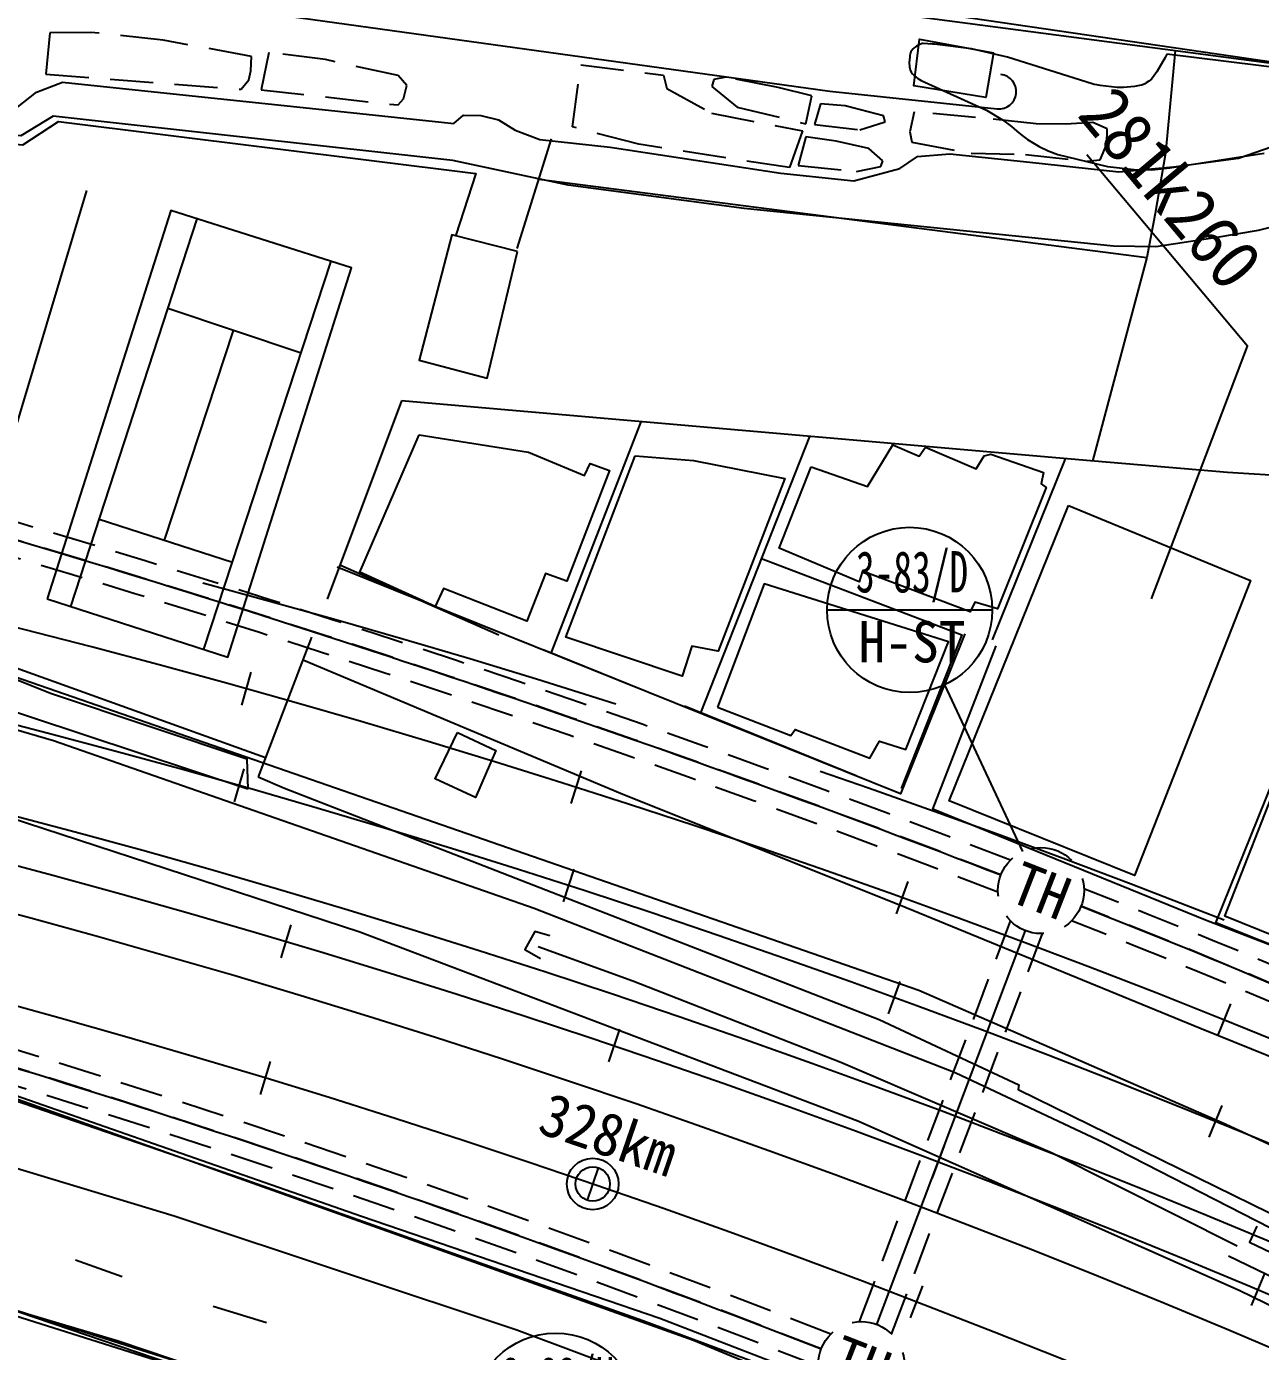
# Model space of a CAD drawing. Header units: millimetres. Extents: x 2406 to 3202, y 1103 to 1810.
# Drawn here: x 3056.2 to 3127.8, y 1452.6 to 1529.6 of the extents above; entities that cross this region are included whole.
import ezdxf
from ezdxf.enums import TextEntityAlignment as Align
from ezdxf.xclip import XClip

# ---------------------------------------------------------------- set-up
doc = ezdxf.new("R2010")
doc.units = ezdxf.units.MM
doc.header["$LTSCALE"] = 10
doc.header["$MEASUREMENT"] = 0
doc.header["$XCLIPFRAME"] = 2
doc.linetypes.add('DASHED', pattern=[0.75, 0.5, -0.25])
doc.linetypes.add('HIDDEN', pattern=[0.375, 0.25, -0.125])
for name, color, linetype in [('TD-MANH', 4, 'Continuous'), ('TN-CABL', 4, 'Continuous'), ('TZ-BASE', 253, 'Continuous'), ('TZ-CABL', 4, 'Continuous')]:
    doc.layers.add(name, color=color, linetype=linetype)
doc.styles.get("Standard").update_dxf_attribs({"font": 'GulimChe.ttf'})
doc.styles.add('SYMBTEXT', font='GulimChe.ttf')
doc.linetypes.add('ZIGZAG', pattern='A,0.0001,-0.2,[131,ltypeshp.shx,S=0.2,R=0,X=-0.2,Y=0],-0.4,[131,ltypeshp.shx,S=0.2,R=180,X=0.2,Y=0],-0.2', length=0.8001)

# ---------------------------------------------------------------- blocks, each defined once
blk = doc.blocks.new('JD-222')
at = {"layer": 'TZ-BASE'}
for p, q in [((592.0423726596346, 85.26256774875219), (646.3740989572834, 77.72523310795077)), ((646.3740989573125, 77.72523310777615), (656.0998568274663, 76.69662538386183)), ((612.7434643029701, 43.96630265089334), (612.2059063459164, 42.03989889193326)), ((612.3356217206165, 38.34279183566105), (611.7889025767217, 36.41896799302776)), ((631.9403697339294, 38.23128268297296), (631.3331315393443, 36.32569569334737)), ((631.5050182614359, 32.51648353470955), (630.8887187308283, 30.61380781649495)), ((650.9160841713892, 31.8021385918255), (650.2399686104327, 29.91988787837909)), ((615.0705743610451, 29.28231442920514), (614.4995503207028, 27.36556417276734)), ((650.4499231502123, 25.99711156258127), (649.7648580846726, 24.11809962653206)), ((669.6455185264349, 24.6873707883351), (668.9014195376949, 22.8309450034576)), ((634.1646954257449, 23.21385721809929), (633.5243642309215, 21.31913402958889)), ((613.8705542272946, 21.340259789431), (613.2895083012118, 19.4265237491345)), ((669.1452880335273, 18.79329562670318), (668.3923632043297, 16.94043184287148)), ((653.0255711274804, 16.45523310356657), (652.3167794038018, 14.58504212604021)), ((632.9326597082836, 15.17197260505054), (632.2824228367244, 13.28062599193072)), ((671.6282642133592, 9.015378124458948), (670.8519491027982, 7.172192065190757)), ((651.757911610388, 8.314748459641123), (651.0393435159349, 6.448291952314321))]:
    blk.add_line(p, q, dxfattribs=at)
for points, elevation in [([(692.5901056411094, 6.591580150707159), (685.6202459736378, 10.21411376245669), (669.162112352933, 17.77281092040357), (651.544420297636, 25.46297760560992), (593.3213340767543, 45.669494943053), (537.1814717471425, 58.90584827834391), (526.4083464535943, 61.0269002362038), (526.1997462881263, 61.0977449324273), (526.0158683961199, 61.17790677395533), (525.7505743143847, 61.32029725867324), (525.632835523953, 61.39626157440944), (525.4873972866917, 61.5089102278871), (525.2608004439971, 61.70499916392146), (524.7966440446617, 62.19602954701986), (524.3356111506, 62.74628191679949), (524.0862668483751, 63.09567627712386), (523.6870388856332, 63.75068622635445), (523.4622563252051, 64.21264488314046)], 43.99999999999999), ([(665.9606071755697, 79.86827779683517), (665.8566253583413, 79.66785878149676), (665.3785426121904, 78.83737826516153), (665.2255765428417, 78.62128943717107), (665.0528655791131, 78.42142217370565), (664.9877766111458, 78.36068975867238), (664.9152426633809, 78.30414927366655), (664.759611879068, 78.19473236936028), (664.6780493577244, 78.15173754259013), (664.5934547886427, 78.11528539782739), (664.4785158534069, 78.07241301544127), (664.3580406871042, 78.03950808747322), (664.0834253686771, 77.98499729082687), (663.4451618395688, 77.92825517791789), (663.0615294414456, 77.9341867203475), (662.0847987651941, 78.05042434690404), (661.8796360680426, 78.07823203795124), (661.7279198334145, 78.1048249724845), (661.6105006019352, 78.13722441846039), (656.7035643736017, 79.68948304708465), (654.5975744410825, 80.1844693137391), (652.4554422358633, 80.44016760302475), (652.3339662143553, 80.45295729496866), (651.8073758751852, 80.4962656624557), (651.7494981895143, 80.4819767336885), (651.6941246868228, 80.46426303224871), (651.5972119117505, 80.42668758815853), (651.4204736407264, 80.33775174841867), (651.3263353290095, 80.27242198277963), (651.2717599714524, 80.22726082315785), (651.2205235247093, 80.17753330036066), (651.1260910456767, 80.06468602790846), (651.0904258544615, 80.0044448946719), (651.0615919166012, 79.9360591940058), (651.0409701163007, 79.8684223597811), (651.0303833401704, 79.80023936953512), (651.0209015721048, 79.7065852394444), (650.9931502599211, 79.37795191083569), (650.9991919729509, 79.1300900587812), (651.0166973686137, 79.03426959580975), (651.0403217341518, 78.96482257038588), (651.1090706764953, 78.81449431969668), (651.1761557590507, 78.72514337289613), (651.2349118554557, 78.66036126785912), (651.3068208857148, 78.59556087164674), (651.3859538939432, 78.53166277296259), (651.4991263209668, 78.45235954623786), (651.6801565838396, 78.34734029119136), (655.4739991641545, 76.60663397595636), (656.4028972881497, 76.045467088843), (656.9246174099098, 75.67098462657304), (657.2406708568742, 75.3992748207238), (657.5489048912423, 75.13586301365285), (657.8600048461522, 74.910461553809), (658.5349572263658, 74.50611481606029), (659.0573698356457, 74.24689084789134), (659.6247155028977, 74.04242106052698), (662.5010347708885, 73.33371134012123), (664.0465397724474, 73.16559147136286), (665.0788395613781, 73.15305569517659), (666.1307110172056, 73.273086694011), (671.5978800030425, 74.11016212691902)], 45.99999999999999), ([(672.9984792417672, 78.99769492202904), (665.9606071755697, 79.86827779683517)], 45.99999999999999)]:
    blk.add_lwpolyline(points, dxfattribs=dict(at, elevation=elevation))
at = {"layer": 'TZ-BASE', "linetype": 'DASHED', "ltscale": 5, "flags": 128}
blk.add_lwpolyline([(349.6079101803189, 58.04442084787297), (350.5997866913676, 58.17162535575335), (351.5916656116606, 58.2988110781298), (352.583549348783, 58.42595922923647), (353.5754403083411, 58.55305102304555), (354.5673408933508, 58.68006767329643), (355.5592535012693, 58.80699039285537), (356.551180526003, 58.93380039435579), (357.5431243536295, 59.06047888926696), (358.5350873633288, 59.18700708827237), (359.5270719260152, 59.31336620094953), (360.5190804017475, 59.43953743574093), (361.5111151411838, 59.56550199975027), (362.50317848337, 59.69124109871336), (363.4952727529744, 59.81673593676533), (364.4874002626457, 59.94196771658608), (365.4795633083268, 60.06691763890558), (366.4717641716998, 60.19156690282398), (367.4640051154711, 60.31589670546236), (368.4562883859326, 60.43988824199187), (369.4486162090616, 60.56352270548814), (370.4409907899681, 60.68678128696047), (371.4334143140877, 60.80964517523535), (372.4258889430494, 60.93209555704379), (373.4184168146166, 61.05411361638107), (374.4110000434448, 61.17568053561263), (375.4036407171225, 61.29677749454277), (376.396340896812, 61.41738567047287), (377.3891026151832, 61.53748623846332), (378.3819278776646, 61.65706037156633), (379.3748186579323, 61.77608924024389), (380.3677768990456, 61.89455401271698), (381.3608045113797, 62.01243585522752), (382.3539033734123, 62.12971593180555), (383.3470753277943, 62.24637540429831), (384.3403221821354, 62.3623954327486), (385.3336457068799, 62.47775717513287), (386.3270476364414, 62.59244178805966), (387.3205296647793, 62.70643042601296), (388.3140934466792, 62.81970424254541), (389.3077405958611, 62.93224438934703), (390.3014726839319, 63.04403201735113), (391.295291238901, 63.15504827641416), (392.2891977460822, 63.26527431583963), (393.2831936439034, 63.37469128423254), (394.2772803248663, 63.48328033008147), (395.2714591338881, 63.5910226017586), (396.2657313673117, 63.69789924807264), (397.2600982711883, 63.80389141832711), (398.2545610422967, 63.90898026296054), (399.2491208239517, 64.01314693354652), (400.2437787069648, 64.11637258323026), (401.2385357280436, 64.21863836719422), (402.2333928686276, 64.31992544332752), (403.2283510538982, 64.42021497202222), (404.223411150946, 64.51948811701732), (405.2185739701672, 64.61772604615544), (406.2138402606361, 64.71490993117914), (407.2092107112112, 64.8110209487786), (408.2046859491093, 64.90604028088273), (409.2002665385662, 64.99994911553222), (410.1959529798769, 65.09272864690865), (411.19174570826, 65.18436007661512), (412.1876450923446, 65.27482461370528), (413.183651434927, 65.36410347602214), (414.1797649691289, 65.45217788990703), (415.175985859154, 65.53902909203316), (416.172314198775, 65.62463832931826), (417.1687500101107, 65.70898686020519), (418.1652932428406, 65.79205595498206), (419.1619437728077, 65.87382689706283), (420.1587014013494, 65.95428098354023), (421.1555658533471, 66.03339952620445), (422.1525367783324, 66.1111638523289), (423.1496137467038, 66.1875553058635), (424.1467962500756, 66.26255524807493), (425.144083700492, 66.33614505865262), (426.1414754286816, 66.40830613690196), (427.1389706836198, 66.47901990258833), (428.1365686309582, 66.54826779695577), (429.1342683526746, 66.616031284153), (430.1320688453561, 66.68229185210657), (431.1299690197047, 66.74703101377236), (432.12796769946, 66.81023030853248), (433.126063619653, 66.87187130283564), (434.1242554280325, 66.93193559232168), (435.1225416807574, 66.99040480225813), (436.1209208436776, 67.0472605896648), (437.1193912907911, 67.10248464386677), (438.1179513032257, 67.15605868864805), (439.1165990685404, 67.20796448321198), (440.1153326797066, 67.2581838236365), (441.1141501340608, 67.3066985445912), (442.1130493325472, 67.35349052070524), (443.1120280790783, 67.39854166813893), (444.1110840791371, 67.44183394618449), (445.1102149395447, 67.48334935883759), (445.1832729358575, 67.48631471308181, -0.118629908953908), (697.6368094638747, 17.45242026346386, -0.118629908953908)], format="xyb", dxfattribs=at)
at = {"layer": 'TZ-BASE'}
for points in [[(690.7257280136109, 2.577683471958153, 0.1193015426704877), (436.9497550432861, 53.22305429240805)], [(435.4838729317707, 50.76658465526998, -0.1194371848992386), (689.5266980143206, -0.00270831846864894, -0.1194371848992386)]]:
    blk.add_lwpolyline(points, format="xyb", dxfattribs=at)
at = {"layer": 'TZ-BASE', "elevation": 46.12749038477192, "flags": 128}
blk.add_lwpolyline([(624.7497305936704, 40.46080894433544), (626.9816493417893, 39.40276797534898), (625.7898726921412, 36.68309046476497), (623.4557752306573, 37.76455063052708), (624.7497305936704, 40.46080894433544)], dxfattribs=at)
at = {"layer": 'TZ-BASE'}
for points in [[(520.4736368380254, 30.36541783920256, 50.99567282367171), (530.2029470324924, 29.70784872688819, 50.6918515263818), (540.8728034523083, 28.60975402107579, 50.37165662624394), (553.9037360568473, 26.31320520717418, 49.9332079277597), (570.3897327179147, 22.93574179671123, 49.33648106841187), (590.2836380883236, 17.80868122400716, 48.65060903800292), (608.3005803042906, 12.3769990549772, 48.05570146786041), (628.2002381562779, 5.755358973401599, 46.83495841108481), (647.2354343789921, -1.369605150423013, 46.12725491021192), (667.9602482532791, -9.455184280959656, 45.80887929927938), (681.4614919127489, -15.41628456959734, 45.74338488788755), (682.1837702867633, -15.80354118227842, 45.74019290163247)], [(413.1489524278441, 141.3212055445765, 53.22430210019946), (405.6630440042645, 143.8547793195467, 53.99750001246419), (399.12285973088, 144.8601542096294, 55.06542277599218), (406.9240510915697, 131.1134343698795, 56.77737391820655), (428.4856706990977, 92.92907159004244, 57.09938810754974), (460.8391402919369, 35.47270427268813, 56.04783894686971), (462.7846950507665, 32.72566792773432, 54.77069792472891), (465.6165428225941, 29.8339329471637, 54.5742146905534), (468.3584642463538, 28.70284280658234, 54.30677917737007), (471.3959714079101, 28.49128845712403, 54.24674263359422), (478.4504377389385, 29.69010570150567, 53.7773660186194), (495.4561165191699, 32.61857342714211, 53.45171325086555), (505.5404952695535, 34.54107549984474, 52.87863715118699), (511.7023036467144, 35.24398269457743, 52.64394884369958), (517.6066997512826, 35.30579401328578, 52.46565850157736), (522.654104597721, 34.76900698320242, 52.46565850157736), (530.0877326965856, 33.56722402054584, 52.40926053621217), (552.108833198552, 29.30704917936237, 51.412290051692), (576.6137932029378, 24.50232408940792, 50.86104542247738), (591.3743215202994, 21.50915222801268, 50.23884851425494), (598.45152731298, 19.43269896184211, 49.96413584425029), (638.4579361854994, 5.144268847856438, 48.12301516845758), (672.8918099399598, -9.154278430476552, 47.3589137022195), (682.8428197850299, -14.38522311212728, 47.28544898583052)], [(683.042258813075, -13.95601714481018, 45.76082978891199), (669.789764717425, -7.513903644954553, 45.81069858848471), (654.2018548947235, -0.6661442772019655, 45.92531380842043), (635.5204577816185, 6.267267791001359, 46.53477569220556), (612.1799822011963, 14.53735664646956, 47.80463955752505), (594.0983052320662, 20.76438868316473, 48.58147604820043), (588.73453556202, 22.05969749833457, 48.82889938012514), (571.8148426341068, 25.36181140132248, 49.15637143708432), (548.0126300055126, 30.01289363906835, 50.26431856312954), (533.8412219379097, 32.98745551920729, 50.63727285022194), (524.5244945054583, 34.3925729340408, 50.89925049578928), (519.4711338072375, 35.18429236277007, 51.12302306804472)], [(530.2735599058215, 100.2199282510264, 46.26552088981691), (531.6913261711015, 100.3175541541423, 45.69790265775433), (540.3913444999198, 97.62582495584502, 45.73974630947689), (550.2625119038275, 94.49925573565997, 45.7470234662982), (571.6753164604015, 91.77661822512164, 45.7470234662982), (599.0412650900544, 88.79754427517764, 45.6396854031838), (650.4363459964807, 82.57018154123216, 45.74884275550353), (678.9160760107916, 78.4152959450148, 43.703961688714), (687.4953887224256, 77.38374449446565, 42.79977495366559), (688.967323842895, 77.01554346072953, 42.59601456266877), (690.5605144053989, 75.92923511064146, 42.24489174604032), (692.6241006172495, 73.31668138949317, 41.74276792536958), (693.1092226851615, 72.21115817429381, 41.63179128384452), (693.8546956366044, 67.9007406680903, 41.37527150589317), (693.8228072683269, 67.60412116086809, 41.37527150589317), (693.5629497781338, 67.22753241340979, 41.37527150589317), (692.6294734397961, 66.41007787315175, 41.37527150589317), (691.6725866370834, 65.76121144084027, 41.53354966675677), (688.7364761836652, 64.97033888130682, 42.21578311875506)], [(612.5731153450615, 37.16294082300738, 44.29704996965118), (599.8916845001804, 41.37150467853644, 44.35526722422169), (586.4704587001179, 45.82750625215704, 44.76096871701001), (575.4414145907504, 49.74813248190912, 44.76096871701001), (570.5356453446439, 51.21014346150332, 44.75005298177804), (564.4660073805426, 52.98442612949293, 44.75187227098337), (559.5701847108721, 54.0542674192111, 44.75187227098337), (553.8087670030363, 55.06319704855559, 44.75187227098337), (547.8920223650057, 56.29054495715536, 44.75187227098337), (542.857464671426, 57.3728197972523, 44.75187227098337), (537.912995599705, 58.39657933829585, 44.75187227098337), (532.6160915150249, 59.44470200198703, 44.75187227098337), (528.0042099133425, 60.27716707196669, 44.75187227098337), (524.730086167081, 61.02436831235536, 44.75187227098337), (522.9092195675767, 61.53074250902864, 44.75187227098337), (522.1642232225568, 62.08359461018699, 44.75187227098337), (522.0847795504669, 68.5392230617581, 44.90469256423098), (524.6046495374467, 79.18262102702283, 45.25399609165411), (526.1963747272675, 85.24316134295077, 45.35951486556318), (526.3376318034134, 85.95086780638667, 45.35951486556318), (527.1010913758364, 86.59232433745638, 45.35951486556318), (538.2232917084475, 86.7324876759958, 45.05205498986261), (538.8065234390087, 84.99442158153397, 44.51536467429062), (538.603320458089, 82.16712206639932, 42.85799220823611)], [(599.1946325679019, 76.7827490453783, 44.95381337277486), (600.2951500031631, 77.65927364531672, 45.06297072509459), (601.8193443855271, 78.24029385540052, 45.06297072509459), (617.8081960223208, 76.56223028741078, 45.0193077841667), (623.8272556086304, 75.92213756288402, 44.93016261310559), (624.5343722330872, 75.84877490546205, 44.93016261310559), (625.1006068744173, 76.32149398804177, 44.93016261310559), (626.1068217976135, 76.30390056665055, 44.93016261310559), (627.1432728425716, 76.05088034790242, 44.93016261310559), (628.0975196620275, 75.45744205507799, 44.93016261310559), (629.5374241739628, 74.90902159910183, 44.93016261310559), (633.6229700119875, 74.46693540137494, 44.93016261310559), (643.5302915395878, 72.95493667497067, 44.93198190231092), (647.7762443353131, 72.503123820381, 44.99019915688144), (650.4422016807657, 73.2226010139857, 45.71609554980762), (651.4687930934015, 73.91630345134763, 45.82161432371669), (653.3433577218966, 74.081643868034, 45.95442243570569), (657.994253112498, 73.58517124477657, 46.2018457676304), (663.1680747768842, 73.03482736516162, 46.38195539895795), (666.3399360999756, 73.3235828790057, 46.52385995697359), (670.1138719875889, 73.8335808366246, 46.52385995697359), (673.0123323266162, 74.83168386892066, 46.52385995697359)], [(538.603320458089, 82.16712206639932, 42.85799220823611), (529.6374250708905, 82.99659473303473, 42.99080032022511), (528.5860337056802, 82.72975171322469, 42.99080032022511), (524.6399005452113, 65.60544892217149, 42.94895666850255), (526.5282606565743, 64.64737059024628, 42.94895666850255), (531.6985411219939, 63.40942838296178, 42.94895666850255), (538.6464230800048, 61.77100404936937, 42.94895666850255), (545.7396193266904, 60.14948408075725, 42.93622164406525), (551.2425335319131, 59.02687094689463, 42.93440235485992), (555.7885828948638, 58.20057972118957, 42.93440235485992), (564.0193688880827, 56.01281283801654, 42.99989676625176), (582.6812020942161, 50.10049295637873, 43.2109343140699), (601.1748717488081, 42.72059751639608, 43.27642872546173), (612.5208249110729, 38.92482581088552, 43.27642872546173), (612.5731153450615, 37.16294082300738, 44.29704996965118)], [(681.784704090911, 75.12823678256245, 43.15817492711536), (677.3584821190743, 71.69470331718912, 42.99080032022511), (675.5064611575508, 70.84682221824187, 42.99080032022511), (673.5634787590243, 70.19522157427855, 42.99080032022511), (671.2539934204542, 69.62076751081622, 42.99080032022511), (668.7430206415884, 69.20207227166975, 43.06721046684892), (665.3193224466813, 68.67311228241306, 43.18546426519529), (662.8513272850832, 68.70718400797341, 43.18546426519529), (641.4095088851755, 70.90404761568061, 43.18546426519529), (631.1847631358833, 72.2487685388478, 43.18546426519529), (624.4816393208457, 73.68423610005993, 43.3692124749335), (601.2666816388373, 76.26469726487994, 44.07509668660106), (599.3953298080305, 75.12937866404536, 44.07509668660106), (563.2674875239609, 78.34864750827546, 43.31827237718429), (563.2994617535442, 78.65233756185626, 42.99080032022511), (549.1494815760234, 80.14202980272239, 43.29098303910436)], [(666.4435734119033, 80.08480880782008, 47.39892424229814), (665.8774095644767, 74.11188307817793, 47.08965889983084), (665.269620552921, 70.60157247676398, 45.91257878398312), (664.7943217194697, 68.05534919147613, 44.18971190653678), (661.634986220597, 56.22362178025651, 43.93756505992745)], [(628.221237900696, 68.58306217033532, 44.09328957865435), (630.2171045314171, 74.95224904091447, 44.45532813051478)], [(629.4802365849318, 72.60076443874277, 44.32166458799561), (664.7943217194697, 68.05534919147613, 44.18971190653678)], [(595.4979894600983, 46.18361491156975, 44.38255656230162), (603.2257844048436, 71.94293635629583, 43.82949264388168)], [(609.619188208424, 70.29875103631639, 42.75793130194303), (602.2813305342279, 47.78532267271657, 42.76338916955902)], [(628.2298935456201, 68.41069314818014, 45.55599809973869), (624.4306447010313, 69.38009616872296, 46.08904983690002), (622.5248010488867, 62.08513510148623, 46.09086912610535), (626.4796638909611, 61.04906661907444, 45.55781738894401), (628.2298935456201, 68.41069314818014, 45.55599809973869)], [(610.0234904157405, 45.29168840713101, 42.76338916955902), (617.4223047888663, 67.83458050413174, 42.75793130194303)], [(615.6682503176562, 62.49028360971715, 42.75922521156318), (607.9245363942755, 65.09935580252204, 42.75919177682101)], [(688.9966762945696, -1.141717256832635, 44.6590885215116), (670.1451676129655, 8.044792501721531, 44.6590885215116), (648.0063757252938, 17.88206172402715, 44.82282454999119), (619.0873190376151, 28.84698968959856, 44.82282454999119), (596.6176951812231, 36.20162277092459, 44.82282454999119), (572.8635251528758, 43.14345792171662, 44.82828241760718), (539.7801056936732, 50.96005192978191, 44.93925905913223), (512.3324398442928, 56.02637845088611, 45.13210371489708), (494.3658700492524, 58.69967057878966, 45.09026006317452), (476.0736445215589, 60.64430068375077, 45.0829829063532), (458.0394611195952, 62.15216739565949, 45.0829829063532), (445.588544860977, 63.2960753122461, 45.07934432794254)], [(607.7388435736648, 51.62663666642038, 42.76216194131285), (611.7350726127625, 63.81548036684399, 42.75920822942983)], [(690.5151211098419, 2.126076324493624, 46.42267913867181), (688.0734199600411, 3.404083851288306, 46.45290767796577), (662.2964083316328, 16.61653530827607, 46.58571578995477), (653.6497624550539, 20.67526171999634, 46.3346538796194), (629.208191029029, 30.22241476282943, 46.4674619916084), (601.295967926184, 39.9745017941168, 46.81676551903153), (580.0508358769293, 46.16244476451539, 46.88589850883402), (554.5988480953674, 52.76071059535025, 47.0805624538042), (534.44829761039, 57.25161608846975, 47.08602032142018), (524.5143659389287, 59.14622806647094, 47.03508022367097), (516.8506557550863, 60.44344285869738, 45.82525290212734), (516.6730237909069, 60.09456625400344, 45.8161564561007), (495.9477996924834, 62.09009777955362, 45.8161564561007)], [(693.7961012859014, 61.08401596319163, 42.01929988457955), (694.5378034850291, 61.00528320195735, 42.01929988457955), (694.8261391936685, 60.75710479996633, 42.01929988457955), (696.0219732463302, 54.40035768219968, 41.2006197421816), (699.2765865082911, 21.63705629925244, 42.1302765261046), (696.1526960712799, 18.77648842931376, 42.42500137736786), (668.2025267601712, 29.56162971165031, 42.4395556910105), (652.3564598899393, 35.99812889541499, 42.43591711259984), (656.0483816717751, 45.48905100862612, 42.6233039007487)], [(622.5214224933297, 57.74223036083276, 47.61907205858152), (628.8822713510599, 56.74850916734431, 49.82950844305596), (632.1338817577052, 55.39356608258095, 49.83132773226129), (632.4613913646026, 56.08854482867173, 49.83132773226129), (633.5808858764358, 55.68601279542781, 49.83132773226129), (631.1118641779176, 49.24153129180195, 49.38924045536641), (629.857728014933, 49.70241249655373, 46.93865789578855), (628.7881064598041, 46.93273115582997, 46.98232083671644), (623.9344109749363, 48.82788105477812, 47.12422539473209), (623.451076478028, 47.77456782304216, 47.12422539473209), (619.0757527333044, 49.7786097706412, 47.12422539473209), (622.5214224933297, 57.74223036083276, 47.61907205858152)], [(645.3032042508421, 55.8979489421763, 49.40015619059837), (648.5670328016859, 54.74552923097508, 49.68942317424565), (650.0468842029222, 57.17220696632285, 47.19153909532925), (651.5580108533904, 56.50242174195591, 47.19153909532925), (651.926736082678, 57.03920354592265, 47.19153909532925), (654.8772520761413, 55.77857458693325, 47.19153909532925), (655.3401816830155, 56.53753320174292, 47.19153909532925), (655.7394640978018, 56.63239390598028, 47.19153909532925), (658.7824784302502, 55.56991907209158, 47.19153909532925), (658.6440872747044, 54.90022295585368, 47.19153909532925), (658.9431083164527, 54.68175690236967, 47.19153909532925), (656.1134820686129, 47.63547779235523, 46.99323657194842), (654.796233256202, 48.0353197188233, 46.99323657194842), (654.5287422764231, 47.47269944215077, 46.99323657194842), (648.2734173114004, 49.83038020544336, 46.99323657194842), (648.0785166580754, 49.20082978223218, 46.99323657194842), (643.4294306142256, 51.16237227627425, 49.42562623947298), (645.3032042508421, 55.8979489421763, 49.40015619059837)], [(635.0792936514772, 56.53111642214935, 49.97869015789293), (638.454069991014, 56.26921823696466, 49.97869015789293), (643.7587076267228, 55.20572702799109, 49.97869015789293), (639.8860008929332, 45.17616514541442, 46.68395740704252), (638.3577168065822, 45.48126472096192, 46.68395740704252), (637.8059604486916, 43.72006770715234, 46.68395740704252), (631.0542065961636, 45.99594773820718, 47.11330965950011), (635.0792936514772, 56.53111642214935, 49.97869015789293)], [(660.2333267046488, 53.65159889956703, 50.13878760796186), (670.8111243866733, 49.28189064847538, 50.13878760796186), (664.0766368477489, 32.15538325233501, 50.13878760796186), (653.3049826281494, 36.48232886966434, 50.13878760796186), (660.2333267046488, 53.65159889956703, 50.13878760796186)], [(603.9318688853236, 52.84937250541407, 42.76216150608899), (611.6865382315591, 50.35870395496022, 42.76216239262422)], [(654.2286917414749, 46.1854952328722, 42.6233039007487), (650.4889989594521, 36.8952792021737, 42.51232725922365), (617.7624453666795, 50.06044972682139, 42.57418309220483)], [(639.8591972507129, 41.92073098619585, 46.47110057001905), (644.1171170465532, 40.28810028353473, 46.47110057001905), (644.3741269076127, 40.63983161753276, 46.47110057001905), (648.7109770015231, 38.96154997783015, 46.47110057001905), (649.271026184957, 39.96146042994224, 46.56388431949082), (650.7980477407982, 39.45922028005589, 46.56388431949082), (653.2726071749639, 45.73080489700078, 46.7203431911491), (642.5637804644939, 49.09369568998227, 49.56571150828329), (639.8591972507129, 41.92073098619585, 46.47110057001905)], [(615.830493199086, 44.65689008324989, 42.65423181723929), (634.2240183294052, 36.9383501773118, 42.50868868081299), (650.814041097794, 30.29424650964211, 42.50868868081299), (667.9531272933527, 23.25623504450778, 42.50868868081299), (691.1395647103491, 13.88979896111414, 42.50868868081299), (695.1471772355726, 12.09456719327136, 42.5623411126054)], [(672.6256868318596, 38.22860063461121, 46.12361633180126), (681.0049704283883, 34.95721875439631, 46.12361633180126), (678.0242502768233, 27.67432047298644, 46.12361633180126), (674.9320037944417, 28.98023153137183, 46.12361633180126), (674.3611483380082, 27.75430288424832, 46.12361633180126), (669.3225923975697, 29.78846217840328, 46.12361633180126), (672.6256868318596, 38.22860063461121, 46.12361633180126)], [(614.7107457481616, 37.22368010063656, 45.7342884418609), (649.2479140055075, 23.77939931798028, 48.30676337819578), (657.3555019966152, 19.98349336985848, 48.24126896680394), (657.3241963674373, 19.72321475451463, 48.24126896680394), (678.1489690274175, 9.49189164082054, 48.30130551057979), (690.8794300024165, 2.910093134851195, 48.44866417350838)], [(683.0714909002418, -13.89310776157072, 45.73753284671535), (674.9327672832005, -9.833467743679648, 45.7342884418609), (656.1382009896624, -1.178305189270759, 45.90348233795648), (636.5043855399999, 6.405944271798944, 46.37103966372597), (619.1831141352595, 12.33578718034551, 47.17152691407063), (593.0111776743142, 21.47965763468528, 48.35406489753433), (570.2322743483237, 25.99512618934386, 49.17820290754826), (547.6612096258323, 30.49350337340729, 49.90409930047444), (526.5814265977533, 34.53971697218367, 50.81556319234416), (517.3636476467072, 35.53277347152471, 50.99749211287704), (509.1760070874298, 35.28710688094725, 51.25946975844438), (496.654820873955, 33.13679043744924, 51.53054385003837), (482.1648122849292, 30.39656853271299, 52.15637933667146), (473.3552261540317, 28.98046924191294, 52.48203210442531), (469.0792418730853, 28.77612044714624, 52.7967691369472), (465.9265586475085, 30.03170854810742, 52.92775795973087), (464.1808466054208, 31.27629260142567, 52.92775795973087)], [(630.1142297807091, 28.64067085809074, 44.23701342587533), (629.250657331082, 28.88607587877777, 44.23701342587533), (628.6655424284108, 27.84856609534472, 44.23701342587533), (629.5655136530404, 27.31617827177979, 44.23701342587533)], [(629.4472719674523, 28.01458997247391, 44.23701342587533), (634.9289764601272, 26.01889313795255, 44.23701342587533), (647.0267053555872, 21.29680709773675, 44.09692815706501), (659.2988643709396, 16.04265796588152, 44.0077829860039), (670.0289461664215, 10.63327402080176, 44.0077829860039)], [(514.1800207930792, 21.91803391990834, 45.62513108954118), (525.5053429431864, 21.71091995254392, 45.62513108954118), (535.143179540959, 20.88134915093542, 45.62513108954118), (548.2287942428375, 19.03473796418984, 45.62513108954118), (561.3283985329035, 16.313625610288, 45.66151687364776), (577.7318109396147, 12.54115607199492, 45.66879403046907), (593.1352106679988, 8.435170951881446, 45.67607118729038), (610.1303540095978, 3.077137003070675, 45.76703564755682), (629.6501308950828, -3.683867533487501, 45.76703564755682), (646.180350020004, -9.813706167886266, 45.9053016271618), (646.402658961917, -9.594216454628622, 45.9053016271618), (646.3717161522072, -9.265577530255541, 45.9053016271618), (625.1140074677242, -1.679145794099895, 46.57843863313345), (605.0434275428415, 5.09957912133541, 47.71003651884795), (586.5632413345447, 10.58497352001723, 48.56328315614714), (568.1265416570532, 15.24896976785385, 48.9908161193994), (551.3273533783504, 18.71452977697481, 49.64939881172842), (534.1989748459891, 21.37000597748556, 50.1733541028631), (519.4278793109406, 22.17691222499707, 50.60634493373135)], [(511.0690519942727, 22.1713541392528, 51.26492762606037), (523.7151036857977, 22.15384364948841, 50.748249491747), (535.7079418412468, 21.27941013156669, 50.31889723928941), (551.347140450991, 18.78330820199335, 50.05873888292739), (568.686221343145, 15.05378613865469, 49.65121810093375), (590.5076327447605, 9.618333771562902, 48.89803236992763), (615.4898895709193, 1.689383218501462, 48.00294208090587), (645.4024726339267, -9.068531844444806, 46.53295640300023)], [(642.90602369525, -16.37399984430522, 46.25278586537961), (618.9776985780627, -7.44491332420148, 47.1315025515534), (605.0891268082778, -2.713950399571331, 47.7828080870611), (589.8372924696596, 1.749006613856182, 48.7379349198587), (571.7794926993374, 6.448285437683808, 49.62210947364849), (550.7987842658767, 11.0478499418823, 50.07693177498068), (537.6766087528667, 13.44762051536236, 50.40622312114519), (526.2042079703242, 14.6106193480955, 50.65728503148055), (511.955431000737, 14.70798397174804, 51.23945757718577), (499.2111622473167, 13.69536660111044, 51.57602608017159), (488.913640855375, 11.91221736947773, 52.55662296184379), (487.2941627166874, 13.01171523606172, 52.68215391701148), (486.4218365398992, 17.40457216993673, 52.68215391701148), (487.1586997465638, 18.93058318382828, 52.63485239767294), (487.6874646009237, 19.35750908928458, 52.57845443230774), (500.8603573534929, 21.39044330650358, 51.08117941632216), (511.8948574810638, 22.15849729956244, 50.77553882982693), (523.4753005394887, 22.14756264322205, 50.22793277902296), (538.0515909696696, 20.99849419575185, 49.71853180153091), (553.9599392457167, 18.23492926481413, 49.3637704064918), (575.2267535759893, 13.58790513681015, 48.75612781191199), (594.3488953570195, 8.463286350655835, 48.06479791388706), (617.9083282728097, 0.4627947603585199, 46.71124674512245), (645.3263015167613, -9.389647027652245, 45.9053016271618)], [(671.1837361875514, 11.77460701658856, 44.66818496753825), (670.7486299765587, 10.84941104523023, 44.66818496753825), (688.3393352904241, 2.450998840824468, 44.66636567833292), (690.2162164200272, 1.482813680369873, 44.66618741507511)], [(689.6396324120869, 0.2419667947106063, 44.27611834017111), (687.4610693362774, 1.369952165754512, 44.28067636680321), (669.5307298927801, 10.03159175865585, 44.27703778839255)], [(602.5724369691452, 9.813523497985443, 47.97929132123661), (605.2809804743447, 8.845485234051012, 47.80827813593571)], [(610.5620617370587, 7.134946811012924, 47.63908423984013), (613.6570852693694, 6.185834418371087, 47.34254009937154)]]:
    blk.add_polyline3d(points, dxfattribs=at)
at = {"layer": 'TZ-BASE', "linetype": 'Continuous'}
for points in [[(536.4429567696934, 98.67100787346135, 48.12119587925225), (551.0817086428578, 94.32651980270748, 47.62998779381348), (607.2702471474768, 87.88211962030618, 47.52083044149376), (678.800037663168, 78.45658882448333, 47.37346801586213)], [(563.2167102896783, 77.7544020434143, 44.09328957865435), (599.513588280679, 74.6070493295847, 44.10056673547567), (601.5744005043234, 75.95886217895895, 44.10056673547567), (625.8234909712919, 72.93447603975073, 44.10056673547567), (624.6518389482517, 69.34473934507696, 44.10056673547567)], [(613.5977251992153, 38.97628053760855, 45.58511747171794), (595.6578999629128, 45.43420605719439, 44.38255656230162), (595.4979894600983, 46.18361491156975, 44.38255656230162), (560.1719109463447, 60.09345192846376, 44.38255656230162)], [(621.4956656238064, 59.72610430960776, 44.55356974760253), (617.1774914179987, 48.20928093991824, 44.63725705104765)], [(687.1186309967889, 54.06848151897429, 43.3437424260589), (682.8665140433877, 54.73477981146425, 43.7421667620259), (669.4754574022954, 55.57230714560137, 43.85496269275628), (660.8412710745179, 56.28955637512263, 43.94592715302272), (621.4956656238064, 59.72610430960776, 44.55356974760253)], [(630.1983441225893, 45.06537650010432, 44.74544374639607), (635.4276003844861, 58.50925274309702, 44.33840881950098)], [(638.8796606287651, 41.59979469273821, 44.55191558634819), (645.2181177640159, 57.65412338642636, 44.18720679033806)], [(660.0479772646213, 56.35884472829639, 43.95817856212989), (655.809379257058, 45.83987553120824, 45.40499709569639)], [(673.8514033985266, 27.39121460754541, 44.04416877011047), (668.7991976468184, 29.39612184779253, 44.06963881898508), (679.1111651427927, 54.96965353633277, 43.77379892413365)], [(627.1575063427736, 46.10309312739992, 44.53173827713859), (617.9148805122531, 50.17594081710558, 44.6229662647231)], [(642.4194984267233, 50.56565473068622, 44.34823668566037), (654.0528430725681, 46.13487660355167, 45.04841641145195), (650.5212800521695, 37.20094557435368, 45.48686510993619)], [(616.2710396705952, 45.99514222922153, 44.63725705104765), (613.1770082830626, 37.8716765420686, 45.7342884418609)], [(635.5224517319293, 42.90882425382733, 44.52809969872793), (629.7289096095483, 45.25552292991779, 44.76460729542067)], [(647.8991626079078, 37.93697621760657, 44.67546212435956), (637.9378863640886, 41.98224908817792, 44.5390154339599)], [(613.1770082830626, 37.8716765420686, 45.7342884418609), (614.7107457481616, 37.22368010063656, 45.7342884418609)]]:
    blk.add_polyline3d(points, dxfattribs=at)
at = {"layer": 'TZ-BASE', "linetype": 'HIDDEN'}
for points in [[(601.0790833553474, 81.10479095042683, 45.13392300410241), (600.8477415110392, 78.70891721601947, 45.13392300410241), (612.1963069158664, 77.83028574989294, 45.09207935237985), (612.6372719257197, 78.37609053190681, 45.09207935237985), (612.7463449618663, 78.9025894140068, 45.09207935237985), (612.7864282581722, 79.73428727331338, 45.09207935237985), (607.6644044790592, 80.68340549920686, 45.09207935237985), (603.4512143711036, 81.13114327227231, 45.09207935237985)], [(613.7983918093378, 79.96879691284266, 45.14847731774504), (613.3510525940219, 77.79165391647257, 45.14847731774504), (621.2997718490369, 76.91569774961681, 45.03931996542531), (621.61244378431, 77.27396616974147, 45.03931996542531), (621.8022121222748, 78.03991915655206, 45.03931996542531), (621.3135473510192, 78.62077347672312, 45.05205498986261), (617.0819521363592, 79.5561086779926, 45.05387427906794)], [(631.908944525203, 79.25258652010234, 45.29402045417134), (636.7195909692673, 78.65743461361853, 45.45047932582961), (636.9030948502768, 77.87096698829555, 45.45047932582961), (639.5075117115339, 76.43435680682887, 45.35587628715252), (644.799665014114, 75.41429532750044, 45.19577883708359), (644.038226287812, 73.2737787856604, 45.05933214668393), (635.285878540104, 74.63781614022446, 45.39044278205377), (631.4303411993023, 75.64227062588907, 45.36861131158982)], [(640.3459719873499, 78.52344688767334, 45.50869658040013), (639.6470999919402, 78.4022407240991, 45.50869658040013), (639.5240504856047, 77.99428996857023, 45.50869658040013), (641.005156842235, 76.78573133930331, 45.49778084516817), (644.9877978927689, 75.82428437616909, 45.37588846841113), (645.3432006298972, 77.44190821814118, 45.37588846841113), (643.3803769444057, 77.93996462013456, 45.37588846841113)], [(645.8463245484163, 76.98024673765758, 45.37043060079515), (645.4958342071914, 75.77879697975004, 45.37043060079515), (648.1283692914585, 75.48136122123105, 45.37043060079515), (649.5888317025965, 75.93869539382285, 45.42864785536567), (649.4874410123157, 76.28940457242425, 45.42864785536567), (647.2752140591328, 76.87577297876123, 45.42864785536567)], [(651.2703151334717, 76.50946108240169, 46.04538689597212), (651.0334869964863, 75.36221375362948, 46.01082040107088), (651.1444793125847, 74.75398213183507, 46.01082040107088), (654.5839620046027, 74.11367532104487, 46.01082040107088), (657.7352411191387, 74.03524100297363, 46.27825591425421), (661.297946544888, 73.65409660837031, 46.27825591425421), (662.0895830681839, 73.72750379343051, 46.27825591425421), (662.4661302971945, 74.64054058585316, 46.27825591425421), (662.4868980066094, 75.52381274226354, 46.27825591425421), (661.6456407000078, 75.9064184713352, 46.27825591425421), (660.0956455098931, 75.79795229877345, 46.27825591425421), (658.3595624117879, 75.82059024710907, 46.27825591425421), (654.8431470407231, 76.19353520032018, 46.27825591425421)], [(644.9874365776195, 75.07243740401464, 45.16848949900366), (644.5494648684689, 73.39881923305802, 45.16848949900366), (647.9223761423491, 73.05321608076338, 45.33222552748325), (649.3497705072223, 73.34971958381357, 45.33222552748325), (649.4573417195643, 73.67101918591652, 45.33222552748325), (648.6518268609652, 74.3881013377104, 45.33222552748325), (646.7376383861701, 74.81485124427127, 45.33040623827792)]]:
    blk.add_polyline3d(points, close=True, dxfattribs=at)
at = {"layer": 'TZ-BASE'}
for points in [[(655.8886017430341, 79.95466394911637, 46.50020919730432), (655.4342020903423, 77.34751263866201, 46.49657061889366), (651.2559268027835, 78.02663311490323, 46.49657061889366), (651.583049518289, 80.73956524240202, 46.49657061889366)], [(600.9134623644932, 48.22589261588291, 42.76338916955902), (611.4206314160547, 44.84169012168422, 42.76338916955902), (618.6042565632379, 67.46132826528628, 42.75793130194303), (608.0950197359489, 70.78007295410498, 42.75793130194303)]]:
    blk.add_polyline3d(points, close=True, dxfattribs=at)
for radius in [1.5, 0.9999999999999999]:
    blk.add_circle((632.607541272504, 14.22629929849063), radius, dxfattribs=at)
for centre, radius, start, end in [((656.2050314413791, 77.69107915373752), 0.9999999999999999, 263.9627730971519, 83.96277309715187), ((464.6463658371649, -486.7577996649779), 549.9999999999999, 65.19995050691115, 92.32054768054945), ((461.7144975817064, -491.6706768263248), 549.9999999999876, 65.13863716292562, 92.32054221323206), ((456.2875738207076, -501.2387659099186), 549.9999999999999, 65.04596646187876, 92.32054882542516), ((453.7924015870667, -505.8940193003218), 549.999999999986, 65.01459981919119, 92.32054629367558)]:
    blk.add_arc(centre, radius, start, end, dxfattribs=at)
blk.add_text('328km', height=2.5, rotation=341.0272494627952, dxfattribs=at).set_placement((629.3098656580842, 17.24063625591225))
blk = doc.blocks.new('TTTW101-2')
blk.add_line((-6, 0), (6, 0))
blk.add_circle((0, 0), 6)
at = {"style": 'SYMBTEXT'}
for tag, p in [('TTTW_TITLE_1', (0.1704066909143194, 2.770371558942997)), ('TTTW_TITLE_2', (0.1704066909143194, -2.31009496677052))]:
    blk.add_attdef(tag, text='', height=3, dxfattribs=at).set_placement(p, align=Align.MIDDLE_CENTER)
blk = doc.blocks.new('JD-FJF6')
at = {"layer": 'TZ-BASE', "flags": 128}
blk.add_lwpolyline([(656.1617206639203, 117.6625416761672), (661.7267282310931, 132.3461460892868), (652.4003522333223, 143.4589782151161)], dxfattribs=at)
at = {"layer": 'TZ-BASE'}
blk.add_lwpolyline([(648.677170222305, 102.9732034133922), (644.1441839759063, 112.6655733863008)], dxfattribs=at)
ref = blk.add_blockref('TTTW101-2', (642.1106948187225, 117.0135524394864), dxfattribs=dict(at, xscale=0.7999999999759675, yscale=0.7999999999759675, zscale=0.7999999999759675, rotation=8.393036539132272e-10))
ref.add_attrib('TTTW_TITLE_1', '3-83/D', dxfattribs={"layer": '0', "height": 2.399999999999999, "style": 'SYMBTEXT', "width": 0.7}).set_placement((642.2470201715478, 119.2298496867588), align=Align.MIDDLE_CENTER)
ref.add_attrib('TTTW_TITLE_2', 'H-ST', dxfattribs={"layer": '0', "height": 2.399999999999999, "style": 'SYMBTEXT'}).set_placement((642.2470201714896, 115.1654764661798), align=Align.MIDDLE_CENTER)
ref = blk.add_blockref('TTTW101-2', (621.5470034565951, 70.19541187243885), dxfattribs=dict(at, xscale=0.7999999999759675, yscale=0.7999999999759675, zscale=0.7999999999759675, rotation=8.393036539132272e-10))
ref.add_attrib('TTTW_TITLE_1', '3-83/U', dxfattribs={"layer": '0', "height": 2.399999999999999, "style": 'SYMBTEXT', "width": 0.7}).set_placement((621.6833288093912, 72.4117091197113), align=Align.MIDDLE_CENTER)
ref.add_attrib('TTTW_TITLE_2', 'H-ST', dxfattribs={"layer": '0', "height": 2.399999999999999, "style": 'SYMBTEXT'}).set_placement((621.6833288093912, 68.3473358991032), align=Align.MIDDLE_CENTER)
blk.add_text('281k260', height=2.999999999999998, rotation=310.0048485982987, dxfattribs=at).set_placement((651.778343895945, 145.7552819513367))
blk = doc.blocks.new('A$C0B570958')
at = {"layer": 'TD-MANH', "linetype": 'HIDDEN'}
blk.add_circle((8.851063733798128, 2.499999233526751), 2.5, dxfattribs=at)
at = {"layer": 'TD-MANH', "style": 'SYMBTEXT'}
blk.add_attdef('TZMH_TITLE', text='', height=2.5, dxfattribs=at).set_placement((8.851063733798128, 2.499999233526751), align=Align.MIDDLE_CENTER)

msp = doc.modelspace()

# ---------------------------------------------------------------- linework, layer by layer
at = {"layer": 'TN-CABL', "linetype": 'ZIGZAG', "ltscale": 0.5}
for points in [[(3004.194934176845, 1510.384594498575, -0.04107228100705414), (3055.480381786863, 1499.782520619332, -0.02040225641367561), (3112.74761147513, 1480.29950193711)], [(2999.952278024703, 1481.143361982244, -0.04595975863499963), (3047.021593012072, 1471.659952134849, -0.02170894582864525), (3102.310784788289, 1452.761270882876, -0.02170894582864525)], [(3117.406883464759, 1478.485339726432, -0.01630246388648299), (3146.54934577968, 1465.932698209037)]]:
    msp.add_lwpolyline(points, format="xyb", dxfattribs=at)
msp.add_lwpolyline([(3105.54750188837, 1454.183825772338), (3114.170166364533, 1477.06278483703)], dxfattribs=at)
at = {"layer": 'TZ-CABL', "linetype": 'HIDDEN'}
for points in [[(3004.141641159873, 1511.398525210732, -0.04121037946563036), (3055.763018783775, 1500.741747742164, -0.0204736978405619), (3113.305327186314, 1481.156024672871, -0.02040245445045355)], [(3004.194934176845, 1510.384594498575, -0.04107228100705414), (3055.480381786863, 1499.782520619332, -0.02040225641367561), (3112.74761147513, 1480.29950193711)], [(3003.833173464005, 1509.421309097577, -0.04126227774684221), (3055.197745292982, 1498.823293347488, -0.02047160214509374), (3112.579246257967, 1479.292471116491, -0.0204020576648707)], [(2999.899662318738, 1482.154709920689, -0.04611034771683311), (3047.305926934012, 1472.618680338835, -0.02178490111038357), (3102.867847015743, 1453.617136810057, -0.0217080713287809)], [(2999.952278024703, 1481.143361982244, -0.04595975863499963), (3047.021593012072, 1471.659952134849, -0.02170894582864525), (3102.310784788289, 1452.761270882876, -0.02170894582864525)], [(2999.588281327869, 1480.176567779907, -0.04621060614475295), (3046.737256445584, 1470.701224699786, -0.02178808646970221), (3102.142456669284, 1451.753317152639, -0.02170982395521245)], [(3117.575202592718, 1479.493515859265, -0.0164807926896767), (3147.09779112176, 1466.779857639887, -0.01630246388649474)], [(3117.406883464759, 1478.485339726432, -0.01630246388648299), (3146.54934577968, 1465.932698209037)], [(3116.84997578304, 1477.629629202589, -0.01655501987251491), (3146.381825451605, 1464.90641014356, -0.01630246388647868)]]:
    msp.add_lwpolyline(points, format="xyb", dxfattribs=at)
for points in [[(3104.542320632416, 1454.352264308161), (3113.312228041334, 1477.62191061806)], [(3106.40544021154, 1453.624699991249), (3115.175347620458, 1476.894346301147)]]:
    msp.add_lwpolyline(points, dxfattribs=at)

# ---------------------------------------------------------------- block references
at = {"layer": 'TD-MANH', "rotation": 338.7257517749018}
for p in [(3105.922263976023, 1480.274238621199), (3095.485437289124, 1452.736007566966)]:
    msp.add_blockref('A$C0B570958', p, dxfattribs=at).add_auto_attribs({'TZMH_TITLE': 'TH'})
at = {"layer": 'TZ-BASE'}
ref = msp.add_blockref('JD-222', (2456.435867184086, 1448.119510798739), dxfattribs=at)
XClip(ref).set_block_clipping_path([(8.905101127485977, -69.4357209567388), (-15.265887647110503, 119.03266449726652), (184.24499809215195, 142.3416943764314), (383.16046361919143, 167.24584690775373), (529.6003272400703, 167.35413868023898), (672.4431654395303, 135.8893160824082), (740.0938599938818, 108.82279856532114), (660.1282351946575, -63.53010714770062), (611.3286590551725, -44.01348297696677), (509.46976261376403, -21.576431550871348), (405.03986069370876, -21.498190580517985), (207.0711708519084, -46.28380709938938)])
msp.add_blockref('JD-FJF6', (2465.340968311542, 1378.683789841971), dxfattribs=at)

doc.saveas('drawing.dxf')
